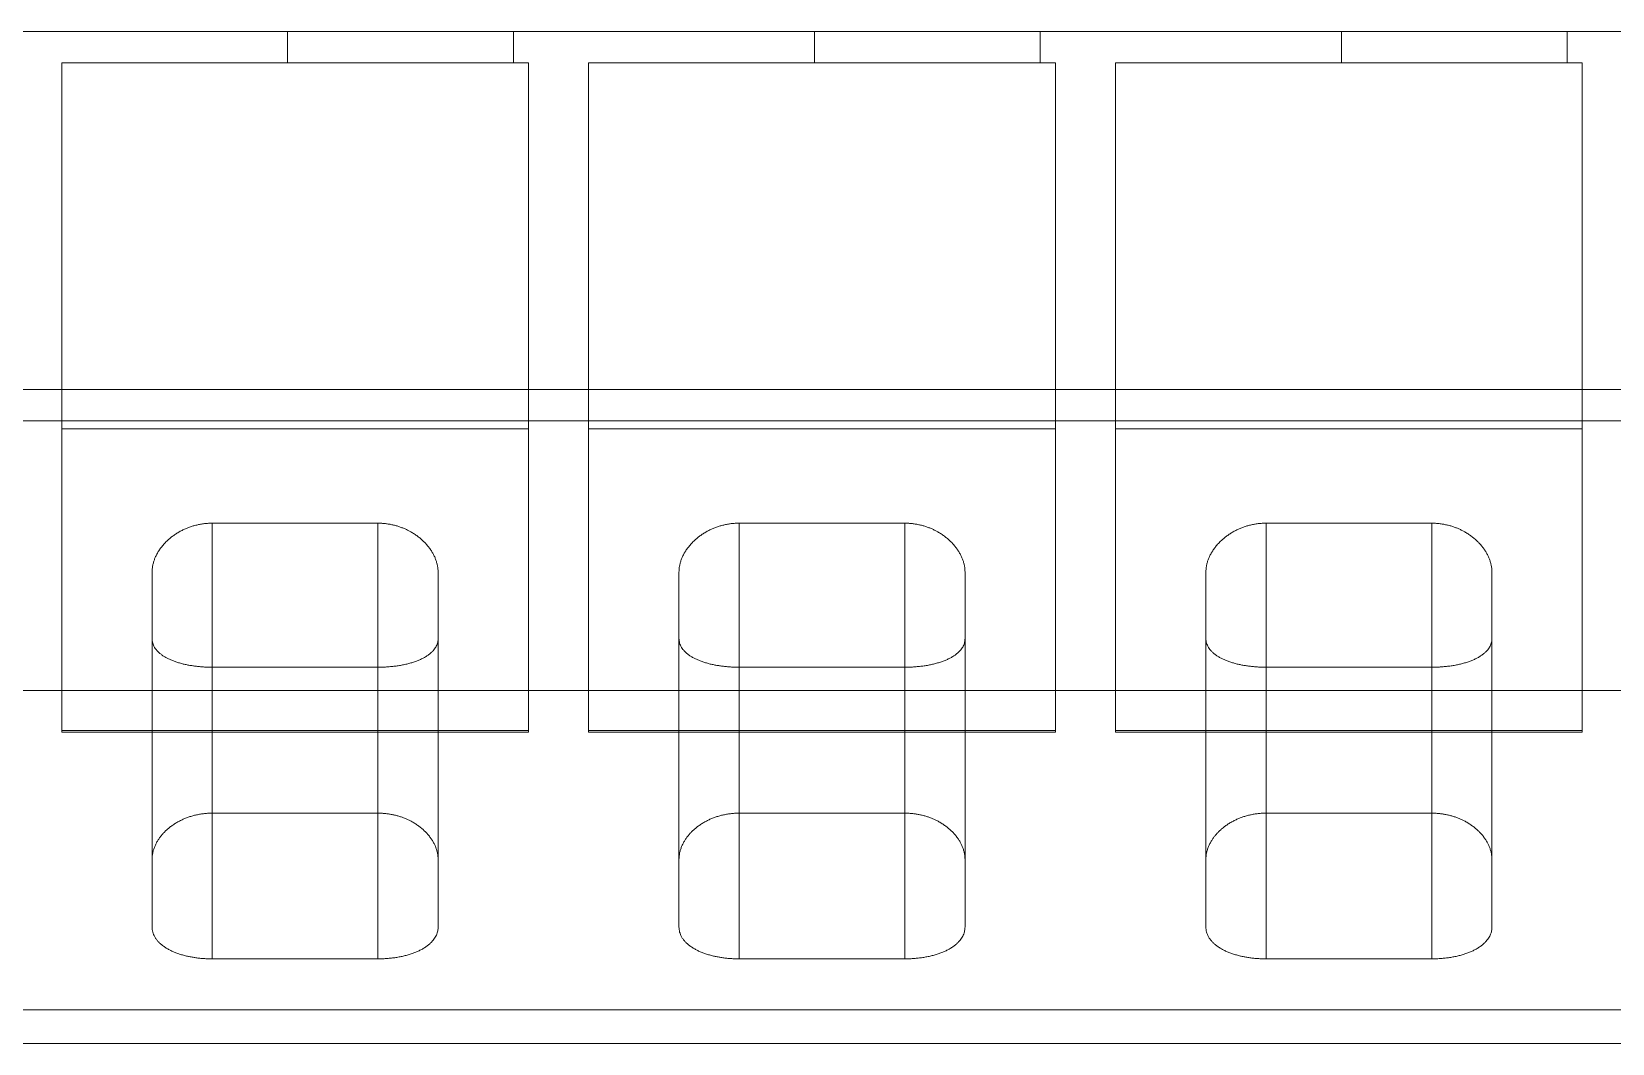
# Model space of a CAD drawing. Header units: millimetres. Extents: x 7939 to 8557, y 3805 to 4021.
# Drawn here: x 8319.27 to 8353.13, y 3971.38 to 3993.05 of the extents above; entities that cross this region are included whole.
import ezdxf

# ---------------------------------------------------------------- set-up
doc = ezdxf.new("R2010")
doc.units = ezdxf.units.MM
doc.layers.add('linea_gruesa', color=1, linetype='Continuous', lineweight=40)

msp = doc.modelspace()

# ---------------------------------------------------------------- linework, layer by layer
at = {"layer": 'linea_gruesa', "linetype": 'Continuous', "lineweight": 15, "extrusion": (-0.253745, -3.38569e-15, 0.967271)}
for p, q in [((8353.774, 3993.05, 85.457), (8307.345, 3993.05, 73.278)), ((8324.756, 3993.05, 77.845), (8318.307, 3993.05, 76.153)), ((8329.592, 3993.05, 79.114), (8324.756, 3993.05, 77.845)), ((8324.756, 3993.05, 77.845), (8324.756, 3992.383, 77.845)), ((8336.04, 3993.05, 80.805), (8329.592, 3993.05, 79.114)), ((8329.592, 3993.05, 79.114), (8329.592, 3992.383, 79.114)), ((8340.877, 3993.05, 82.074), (8336.04, 3993.05, 80.805)), ((8336.04, 3993.05, 80.805), (8336.04, 3992.383, 80.805)), ((8347.325, 3993.05, 83.766), (8340.877, 3993.05, 82.074)), ((8340.877, 3993.05, 82.074), (8340.877, 3992.383, 82.074)), ((8352.162, 3993.05, 85.035), (8347.325, 3993.05, 83.766)), ((8347.325, 3993.05, 83.766), (8347.325, 3992.383, 83.766)), ((8353.774, 3993.05, 85.457), (8352.162, 3993.05, 85.035)), ((8352.162, 3993.05, 85.035), (8352.162, 3992.383, 85.035)), ((8319.919, 3992.383, 76.576), (8324.756, 3992.383, 77.845)), ((8319.919, 3992.383, 76.576), (8329.914, 3992.383, 79.198)), ((8319.919, 3984.547, 76.576), (8319.919, 3992.383, 76.576)), ((8319.919, 3978.084, 76.576), (8319.919, 3992.383, 76.576)), ((8324.756, 3992.383, 77.845), (8329.592, 3992.383, 79.114)), ((8329.592, 3992.383, 79.114), (8329.914, 3992.383, 79.198)), ((8329.914, 3992.383, 79.198), (8329.914, 3978.084, 79.198)), ((8329.914, 3992.383, 79.198), (8329.914, 3984.547, 79.198)), ((8331.204, 3992.383, 79.537), (8336.04, 3992.383, 80.805)), ((8331.204, 3992.383, 79.537), (8341.199, 3992.383, 82.159)), ((8331.204, 3984.547, 79.537), (8331.204, 3992.383, 79.537)), ((8331.204, 3978.084, 79.537), (8331.204, 3992.383, 79.537)), ((8336.04, 3992.383, 80.805), (8340.877, 3992.383, 82.074)), ((8340.877, 3992.383, 82.074), (8341.199, 3992.383, 82.159)), ((8341.199, 3992.383, 82.159), (8341.199, 3978.084, 82.159)), ((8341.199, 3992.383, 82.159), (8341.199, 3984.547, 82.159)), ((8342.489, 3992.383, 82.497), (8347.325, 3992.383, 83.766)), ((8342.489, 3978.084, 82.497), (8342.489, 3992.383, 82.497)), ((8342.489, 3992.383, 82.497), (8352.484, 3992.383, 85.119)), ((8342.489, 3984.547, 82.497), (8342.489, 3992.383, 82.497)), ((8347.325, 3992.383, 83.766), (8352.162, 3992.383, 85.035)), ((8352.162, 3992.383, 85.035), (8352.484, 3992.383, 85.119)), ((8352.484, 3992.383, 85.119), (8352.484, 3978.084, 85.119)), ((8352.484, 3992.383, 85.119), (8352.484, 3984.547, 85.119)), ((8423.417, 3985.383, 103.727), (8307.345, 3985.383, 73.278)), ((8423.417, 3984.717, 103.727), (8307.345, 3984.717, 73.278)), ((8329.914, 3984.547, 79.198), (8319.919, 3984.547, 76.576)), ((8319.919, 3984.547, 76.576), (8319.919, 3978.05, 76.576)), ((8329.914, 3978.05, 79.198), (8329.914, 3984.547, 79.198)), ((8341.199, 3984.547, 82.159), (8331.204, 3984.547, 79.537)), ((8331.204, 3984.547, 79.537), (8331.204, 3978.05, 79.537)), ((8341.199, 3978.05, 82.159), (8341.199, 3984.547, 82.159)), ((8352.484, 3984.547, 85.119), (8342.489, 3984.547, 82.497)), ((8342.489, 3984.547, 82.497), (8342.489, 3978.05, 82.497)), ((8352.484, 3978.05, 85.119), (8352.484, 3984.547, 85.119)), ((8326.69, 3982.523, 78.353), (8323.144, 3982.523, 77.422)), ((8323.144, 3976.314, 77.422), (8323.144, 3982.523, 77.422)), ((8326.69, 3976.314, 78.353), (8326.69, 3982.523, 78.353)), ((8337.975, 3982.523, 81.313), (8334.428, 3982.523, 80.383)), ((8334.428, 3976.314, 80.383), (8334.428, 3982.523, 80.383)), ((8337.975, 3976.314, 81.313), (8337.975, 3982.523, 81.313)), ((8349.26, 3982.523, 84.273), (8345.713, 3982.523, 83.343)), ((8345.713, 3976.314, 83.343), (8345.713, 3982.523, 83.343)), ((8349.26, 3976.314, 84.273), (8349.26, 3982.523, 84.273)), ((8321.854, 3981.473, 77.084), (8321.854, 3980.054, 77.084)), ((8321.854, 3975.32, 77.084), (8321.854, 3981.473, 77.084)), ((8327.98, 3980.054, 78.691), (8327.98, 3981.473, 78.691)), ((8327.98, 3975.32, 78.691), (8327.98, 3981.473, 78.691)), ((8333.139, 3981.473, 80.044), (8333.139, 3980.054, 80.044)), ((8333.139, 3975.32, 80.044), (8333.139, 3981.473, 80.044)), ((8339.265, 3980.054, 81.651), (8339.265, 3981.473, 81.651)), ((8339.265, 3975.32, 81.651), (8339.265, 3981.473, 81.651)), ((8344.423, 3981.473, 83.005), (8344.423, 3980.054, 83.005)), ((8344.423, 3975.32, 83.005), (8344.423, 3981.473, 83.005)), ((8350.55, 3980.054, 84.612), (8350.55, 3981.473, 84.612)), ((8350.55, 3975.32, 84.612), (8350.55, 3981.473, 84.612)), ((8321.854, 3973.874, 77.084), (8321.854, 3980.054, 77.084)), ((8327.98, 3973.874, 78.691), (8327.98, 3980.054, 78.691)), ((8333.139, 3973.874, 80.044), (8333.139, 3980.054, 80.044)), ((8339.265, 3973.874, 81.651), (8339.265, 3980.054, 81.651)), ((8344.423, 3973.874, 83.005), (8344.423, 3980.054, 83.005)), ((8350.55, 3973.874, 84.612), (8350.55, 3980.054, 84.612)), ((8323.144, 3979.439, 77.422), (8326.69, 3979.439, 78.353)), ((8323.144, 3973.193, 77.422), (8323.144, 3979.439, 77.422)), ((8326.69, 3973.193, 78.353), (8326.69, 3979.439, 78.353)), ((8334.428, 3979.439, 80.383), (8337.975, 3979.439, 81.313)), ((8334.428, 3973.193, 80.383), (8334.428, 3979.439, 80.383)), ((8337.975, 3973.193, 81.313), (8337.975, 3979.439, 81.313)), ((8345.713, 3979.439, 83.343), (8349.26, 3979.439, 84.273)), ((8345.713, 3973.193, 83.343), (8345.713, 3979.439, 83.343)), ((8349.26, 3973.193, 84.273), (8349.26, 3979.439, 84.273)), ((8423.417, 3978.943, 103.727), (8307.345, 3978.943, 73.278)), ((8319.919, 3978.084, 76.576), (8319.919, 3978.05, 76.576)), ((8329.914, 3978.084, 79.198), (8319.919, 3978.084, 76.576)), ((8329.914, 3978.05, 79.198), (8319.919, 3978.05, 76.576)), ((8329.914, 3978.05, 79.198), (8329.914, 3978.084, 79.198)), ((8331.204, 3978.084, 79.537), (8331.204, 3978.05, 79.537)), ((8341.199, 3978.084, 82.159), (8331.204, 3978.084, 79.537)), ((8341.199, 3978.05, 82.159), (8331.204, 3978.05, 79.537)), ((8341.199, 3978.05, 82.159), (8341.199, 3978.084, 82.159)), ((8352.484, 3978.084, 85.119), (8342.489, 3978.084, 82.497)), ((8342.489, 3978.084, 82.497), (8342.489, 3978.05, 82.497)), ((8352.484, 3978.05, 85.119), (8342.489, 3978.05, 82.497)), ((8352.484, 3978.05, 85.119), (8352.484, 3978.084, 85.119)), ((8326.69, 3976.314, 78.353), (8323.144, 3976.314, 77.422)), ((8337.975, 3976.314, 81.313), (8334.428, 3976.314, 80.383)), ((8349.26, 3976.314, 84.273), (8345.713, 3976.314, 83.343)), ((8321.854, 3975.32, 77.084), (8321.854, 3973.874, 77.084)), ((8327.98, 3973.874, 78.691), (8327.98, 3975.32, 78.691)), ((8333.139, 3975.32, 80.044), (8333.139, 3973.874, 80.044)), ((8339.265, 3973.874, 81.651), (8339.265, 3975.32, 81.651)), ((8344.423, 3975.32, 83.005), (8344.423, 3973.874, 83.005)), ((8350.55, 3973.874, 84.612), (8350.55, 3975.32, 84.612)), ((8323.144, 3973.193, 77.422), (8326.69, 3973.193, 78.353)), ((8334.428, 3973.193, 80.383), (8337.975, 3973.193, 81.313)), ((8345.713, 3973.193, 83.343), (8349.26, 3973.193, 84.273)), ((8423.417, 3972.104, 103.727), (8307.345, 3972.104, 73.278)), ((8307.345, 3971.383, 73.278), (8423.417, 3971.383, 103.727))]:
    msp.add_line(p, q, dxfattribs=at)
at = {"layer": 'linea_gruesa', "linetype": 'Continuous', "lineweight": 15}
for points, knots in [([(8323.144, 3982.523, 77.422), (8323.115, 3982.523, 77.415), (8323.059, 3982.522, 77.4), (8322.975, 3982.514, 77.378), (8322.892, 3982.502, 77.356), (8322.811, 3982.485, 77.335), (8322.732, 3982.464, 77.314), (8322.657, 3982.439, 77.294), (8322.584, 3982.411, 77.275), (8322.511, 3982.378, 77.256), (8322.44, 3982.34, 77.238), (8322.369, 3982.297, 77.219), (8322.303, 3982.252, 77.202), (8322.242, 3982.204, 77.186), (8322.18, 3982.149, 77.169), (8322.119, 3982.088, 77.153), (8322.061, 3982.02, 77.138), (8322.01, 3981.95, 77.125), (8321.966, 3981.879, 77.113), (8321.93, 3981.809, 77.104), (8321.902, 3981.74, 77.096), (8321.881, 3981.673, 77.091), (8321.865, 3981.606, 77.087), (8321.856, 3981.539, 77.084), (8321.854, 3981.495, 77.084), (8321.854, 3981.473, 77.084)], [0, 0, 0, 0, 0.03671, 0.073556, 0.11041, 0.147134, 0.183561, 0.220089, 0.256632, 0.293082, 0.334294, 0.375636, 0.41705, 0.458441, 0.499693, 0.551794, 0.604066, 0.656416, 0.708728, 0.760863, 0.808615, 0.85648, 0.904384, 0.952248, 1, 1, 1, 1]), ([(8327.98, 3981.473, 78.691), (8327.979, 3981.496, 78.691), (8327.978, 3981.543, 78.69), (8327.967, 3981.614, 78.688), (8327.95, 3981.683, 78.683), (8327.928, 3981.751, 78.677), (8327.9, 3981.817, 78.67), (8327.866, 3981.882, 78.661), (8327.826, 3981.947, 78.651), (8327.78, 3982.01, 78.639), (8327.73, 3982.071, 78.625), (8327.676, 3982.128, 78.611), (8327.618, 3982.181, 78.596), (8327.556, 3982.233, 78.58), (8327.488, 3982.282, 78.562), (8327.42, 3982.325, 78.544), (8327.354, 3982.361, 78.527), (8327.29, 3982.393, 78.51), (8327.223, 3982.421, 78.492), (8327.154, 3982.447, 78.474), (8327.082, 3982.469, 78.455), (8327.007, 3982.488, 78.436), (8326.931, 3982.503, 78.416), (8326.852, 3982.514, 78.395), (8326.773, 3982.521, 78.374), (8326.719, 3982.523, 78.36), (8326.691, 3982.523, 78.353), (8326.69, 3982.523, 78.353)], [0, 0, 0, 0, 0.05059, 0.101226, 0.151817, 0.199003, 0.24635, 0.293769, 0.341173, 0.388488, 0.435651, 0.479173, 0.522835, 0.566522, 0.610138, 0.65362, 0.687927, 0.722346, 0.756787, 0.791173, 0.825451, 0.860006, 0.894727, 0.929489, 0.964183, 0.998718, 1, 1, 1, 1]), ([(8334.428, 3982.523, 80.383), (8334.4, 3982.523, 80.375), (8334.344, 3982.522, 80.36), (8334.259, 3982.514, 80.338), (8334.176, 3982.502, 80.316), (8334.096, 3982.485, 80.295), (8334.017, 3982.464, 80.275), (8333.942, 3982.439, 80.255), (8333.869, 3982.411, 80.236), (8333.796, 3982.378, 80.217), (8333.724, 3982.34, 80.198), (8333.654, 3982.297, 80.179), (8333.588, 3982.252, 80.162), (8333.527, 3982.204, 80.146), (8333.465, 3982.149, 80.13), (8333.404, 3982.088, 80.114), (8333.346, 3982.02, 80.099), (8333.295, 3981.95, 80.085), (8333.251, 3981.879, 80.074), (8333.215, 3981.809, 80.064), (8333.187, 3981.74, 80.057), (8333.165, 3981.673, 80.051), (8333.15, 3981.606, 80.047), (8333.14, 3981.539, 80.045), (8333.139, 3981.495, 80.044), (8333.139, 3981.473, 80.044)], [0, 0, 0, 0, 0.03671, 0.073556, 0.11041, 0.147134, 0.183561, 0.220089, 0.256632, 0.293082, 0.334294, 0.375636, 0.41705, 0.458441, 0.499693, 0.551794, 0.604066, 0.656416, 0.708728, 0.760863, 0.808615, 0.85648, 0.904384, 0.952248, 1, 1, 1, 1]), ([(8339.265, 3981.473, 81.651), (8339.264, 3981.496, 81.651), (8339.263, 3981.543, 81.651), (8339.252, 3981.614, 81.648), (8339.235, 3981.683, 81.644), (8339.213, 3981.751, 81.638), (8339.184, 3981.817, 81.63), (8339.151, 3981.882, 81.621), (8339.111, 3981.947, 81.611), (8339.065, 3982.01, 81.599), (8339.015, 3982.071, 81.586), (8338.961, 3982.128, 81.572), (8338.903, 3982.181, 81.556), (8338.84, 3982.233, 81.54), (8338.773, 3982.282, 81.522), (8338.705, 3982.325, 81.504), (8338.639, 3982.361, 81.487), (8338.575, 3982.393, 81.47), (8338.508, 3982.421, 81.453), (8338.439, 3982.447, 81.435), (8338.367, 3982.469, 81.416), (8338.292, 3982.488, 81.396), (8338.215, 3982.503, 81.376), (8338.137, 3982.514, 81.355), (8338.058, 3982.521, 81.335), (8338.004, 3982.523, 81.32), (8337.976, 3982.523, 81.313), (8337.975, 3982.523, 81.313)], [0, 0, 0, 0, 0.05059, 0.101226, 0.151817, 0.199003, 0.24635, 0.293769, 0.341173, 0.388488, 0.435651, 0.479173, 0.522835, 0.566522, 0.610138, 0.65362, 0.687927, 0.722346, 0.756787, 0.791173, 0.825451, 0.860006, 0.894727, 0.929489, 0.964183, 0.998718, 1, 1, 1, 1]), ([(8345.713, 3982.523, 83.343), (8345.685, 3982.523, 83.336), (8345.628, 3982.522, 83.321), (8345.544, 3982.514, 83.299), (8345.461, 3982.502, 83.277), (8345.38, 3982.485, 83.256), (8345.302, 3982.464, 83.235), (8345.226, 3982.439, 83.215), (8345.154, 3982.411, 83.196), (8345.081, 3982.378, 83.177), (8345.009, 3982.34, 83.158), (8344.939, 3982.297, 83.14), (8344.873, 3982.252, 83.122), (8344.811, 3982.204, 83.106), (8344.75, 3982.149, 83.09), (8344.689, 3982.088, 83.074), (8344.631, 3982.02, 83.059), (8344.579, 3981.95, 83.045), (8344.536, 3981.879, 83.034), (8344.5, 3981.809, 83.025), (8344.472, 3981.74, 83.017), (8344.45, 3981.673, 83.012), (8344.435, 3981.606, 83.008), (8344.425, 3981.539, 83.005), (8344.424, 3981.495, 83.005), (8344.423, 3981.473, 83.005)], [0, 0, 0, 0, 0.036711, 0.073556, 0.11041, 0.147134, 0.183561, 0.220089, 0.256633, 0.293082, 0.334294, 0.375637, 0.41705, 0.458441, 0.499693, 0.551794, 0.604066, 0.656416, 0.708728, 0.760863, 0.808616, 0.85648, 0.904384, 0.952248, 1, 1, 1, 1]), ([(8350.55, 3981.473, 84.612), (8350.549, 3981.496, 84.611), (8350.548, 3981.543, 84.611), (8350.537, 3981.614, 84.608), (8350.52, 3981.683, 84.604), (8350.497, 3981.751, 84.598), (8350.469, 3981.817, 84.591), (8350.435, 3981.882, 84.582), (8350.396, 3981.947, 84.571), (8350.35, 3982.01, 84.559), (8350.3, 3982.071, 84.546), (8350.246, 3982.128, 84.532), (8350.188, 3982.181, 84.517), (8350.125, 3982.233, 84.5), (8350.057, 3982.282, 84.483), (8349.99, 3982.325, 84.465), (8349.924, 3982.361, 84.447), (8349.86, 3982.393, 84.431), (8349.793, 3982.421, 84.413), (8349.724, 3982.447, 84.395), (8349.652, 3982.469, 84.376), (8349.577, 3982.488, 84.357), (8349.5, 3982.503, 84.336), (8349.422, 3982.514, 84.316), (8349.343, 3982.521, 84.295), (8349.288, 3982.523, 84.281), (8349.261, 3982.523, 84.274), (8349.26, 3982.523, 84.273)], [0, 0, 0, 0, 0.0505904, 0.1012263, 0.1518174, 0.1990024, 0.2463502, 0.2937689, 0.3411732, 0.388488, 0.4356514, 0.4791726, 0.5228352, 0.5665216, 0.610138, 0.6536203, 0.6879266, 0.7223464, 0.7567875, 0.7911727, 0.8254508, 0.860007, 0.8947259, 0.9294881, 0.9641831, 0.9987185, 1, 1, 1, 1]), ([(8321.854, 3980.054, 77.084), (8321.854, 3980.037, 77.084), (8321.856, 3980.005, 77.084), (8321.866, 3979.957, 77.087), (8321.883, 3979.91, 77.092), (8321.907, 3979.864, 77.098), (8321.938, 3979.819, 77.106), (8321.975, 3979.776, 77.116), (8322.02, 3979.735, 77.127), (8322.071, 3979.695, 77.141), (8322.129, 3979.658, 77.156), (8322.191, 3979.624, 77.172), (8322.258, 3979.593, 77.19), (8322.328, 3979.566, 77.208), (8322.403, 3979.541, 77.228), (8322.482, 3979.518, 77.249), (8322.562, 3979.498, 77.27), (8322.643, 3979.482, 77.291), (8322.724, 3979.469, 77.312), (8322.807, 3979.458, 77.334), (8322.892, 3979.449, 77.356), (8322.977, 3979.443, 77.379), (8323.061, 3979.44, 77.401), (8323.116, 3979.439, 77.415), (8323.144, 3979.439, 77.422)], [0, 0, 0, 0, 0.048858, 0.097879, 0.146948, 0.195953, 0.244797, 0.293817, 0.343038, 0.392313, 0.441505, 0.490501, 0.535709, 0.581106, 0.626559, 0.671936, 0.717125, 0.758099, 0.799232, 0.840416, 0.881541, 0.922508, 0.961254, 1, 1, 1, 1]), ([(8326.69, 3979.439, 78.353), (8326.717, 3979.439, 78.36), (8326.772, 3979.44, 78.374), (8326.853, 3979.443, 78.395), (8326.94, 3979.449, 78.418), (8327.032, 3979.458, 78.442), (8327.127, 3979.471, 78.467), (8327.219, 3979.487, 78.491), (8327.309, 3979.507, 78.515), (8327.394, 3979.529, 78.537), (8327.476, 3979.555, 78.559), (8327.552, 3979.584, 78.579), (8327.625, 3979.615, 78.598), (8327.692, 3979.65, 78.615), (8327.753, 3979.689, 78.631), (8327.808, 3979.729, 78.646), (8327.853, 3979.77, 78.658), (8327.889, 3979.811, 78.667), (8327.918, 3979.851, 78.675), (8327.942, 3979.892, 78.681), (8327.96, 3979.934, 78.686), (8327.972, 3979.975, 78.689), (8327.979, 3980.015, 78.691), (8327.979, 3980.041, 78.691), (8327.98, 3980.054, 78.691)], [0, 0, 0, 0, 0.038331, 0.076707, 0.115038, 0.162147, 0.209418, 0.256694, 0.303812, 0.351992, 0.400327, 0.448671, 0.496865, 0.547888, 0.599068, 0.65026, 0.7013, 0.745569, 0.789962, 0.834406, 0.878814, 0.923094, 0.961547, 1, 1, 1, 1]), ([(8333.139, 3980.054, 80.044), (8333.139, 3980.037, 80.044), (8333.141, 3980.005, 80.045), (8333.151, 3979.957, 80.048), (8333.168, 3979.91, 80.052), (8333.192, 3979.864, 80.058), (8333.222, 3979.819, 80.066), (8333.26, 3979.776, 80.076), (8333.305, 3979.735, 80.088), (8333.356, 3979.695, 80.101), (8333.414, 3979.658, 80.116), (8333.476, 3979.624, 80.133), (8333.543, 3979.593, 80.15), (8333.613, 3979.566, 80.169), (8333.688, 3979.541, 80.188), (8333.767, 3979.518, 80.209), (8333.847, 3979.498, 80.23), (8333.928, 3979.482, 80.251), (8334.009, 3979.469, 80.273), (8334.092, 3979.458, 80.294), (8334.177, 3979.449, 80.317), (8334.262, 3979.443, 80.339), (8334.346, 3979.44, 80.361), (8334.401, 3979.439, 80.375), (8334.428, 3979.439, 80.383)], [0, 0, 0, 0, 0.048858, 0.097879, 0.146948, 0.195953, 0.244797, 0.293817, 0.343038, 0.392313, 0.441505, 0.490501, 0.535709, 0.581106, 0.626559, 0.671936, 0.717125, 0.758099, 0.799232, 0.840416, 0.881541, 0.922508, 0.961254, 1, 1, 1, 1]), ([(8337.975, 3979.439, 81.313), (8338.002, 3979.439, 81.32), (8338.057, 3979.44, 81.334), (8338.138, 3979.443, 81.356), (8338.225, 3979.449, 81.379), (8338.316, 3979.458, 81.403), (8338.412, 3979.471, 81.428), (8338.504, 3979.487, 81.452), (8338.593, 3979.507, 81.475), (8338.679, 3979.529, 81.498), (8338.761, 3979.555, 81.519), (8338.837, 3979.584, 81.539), (8338.909, 3979.615, 81.558), (8338.976, 3979.65, 81.576), (8339.038, 3979.689, 81.592), (8339.092, 3979.729, 81.606), (8339.137, 3979.77, 81.618), (8339.174, 3979.811, 81.627), (8339.203, 3979.851, 81.635), (8339.227, 3979.892, 81.641), (8339.245, 3979.934, 81.646), (8339.257, 3979.975, 81.649), (8339.264, 3980.015, 81.651), (8339.264, 3980.041, 81.651), (8339.265, 3980.054, 81.651)], [0, 0, 0, 0, 0.038331, 0.076707, 0.115038, 0.162147, 0.209418, 0.256694, 0.303812, 0.351992, 0.400327, 0.448671, 0.496865, 0.547888, 0.599068, 0.65026, 0.7013, 0.745569, 0.789962, 0.834406, 0.878814, 0.923094, 0.961547, 1, 1, 1, 1]), ([(8344.423, 3980.054, 83.005), (8344.424, 3980.037, 83.005), (8344.425, 3980.005, 83.005), (8344.436, 3979.957, 83.008), (8344.453, 3979.91, 83.012), (8344.477, 3979.864, 83.019), (8344.507, 3979.819, 83.027), (8344.545, 3979.776, 83.036), (8344.589, 3979.735, 83.048), (8344.641, 3979.695, 83.062), (8344.698, 3979.658, 83.077), (8344.761, 3979.624, 83.093), (8344.828, 3979.593, 83.111), (8344.898, 3979.566, 83.129), (8344.972, 3979.541, 83.149), (8345.051, 3979.518, 83.169), (8345.132, 3979.498, 83.19), (8345.213, 3979.482, 83.212), (8345.294, 3979.469, 83.233), (8345.377, 3979.458, 83.255), (8345.462, 3979.449, 83.277), (8345.547, 3979.443, 83.299), (8345.631, 3979.44, 83.321), (8345.686, 3979.439, 83.336), (8345.713, 3979.439, 83.343)], [0, 0, 0, 0, 0.048858, 0.097879, 0.146948, 0.195953, 0.244797, 0.293817, 0.343037, 0.392312, 0.441505, 0.490501, 0.535708, 0.581106, 0.626558, 0.671936, 0.717124, 0.758098, 0.799232, 0.840416, 0.881541, 0.922507, 0.961254, 1, 1, 1, 1]), ([(8349.26, 3979.439, 84.273), (8349.287, 3979.439, 84.28), (8349.342, 3979.44, 84.295), (8349.423, 3979.443, 84.316), (8349.51, 3979.449, 84.339), (8349.601, 3979.458, 84.363), (8349.697, 3979.471, 84.388), (8349.789, 3979.487, 84.412), (8349.878, 3979.507, 84.436), (8349.964, 3979.529, 84.458), (8350.046, 3979.555, 84.479), (8350.122, 3979.584, 84.499), (8350.194, 3979.615, 84.518), (8350.261, 3979.65, 84.536), (8350.323, 3979.689, 84.552), (8350.377, 3979.729, 84.566), (8350.422, 3979.77, 84.578), (8350.459, 3979.811, 84.588), (8350.488, 3979.851, 84.595), (8350.512, 3979.892, 84.602), (8350.53, 3979.934, 84.606), (8350.542, 3979.975, 84.61), (8350.548, 3980.015, 84.611), (8350.549, 3980.041, 84.612), (8350.55, 3980.054, 84.612)], [0, 0, 0, 0, 0.038331, 0.076707, 0.115038, 0.162147, 0.209418, 0.256695, 0.303812, 0.351992, 0.400326, 0.448671, 0.496865, 0.547888, 0.599068, 0.65026, 0.7013, 0.745568, 0.789963, 0.834406, 0.878814, 0.923094, 0.961547, 1, 1, 1, 1]), ([(8323.144, 3976.314, 77.422), (8323.138, 3976.314, 77.421), (8323.104, 3976.314, 77.412), (8323.041, 3976.311, 77.395), (8322.954, 3976.303, 77.372), (8322.869, 3976.29, 77.35), (8322.785, 3976.273, 77.328), (8322.705, 3976.252, 77.307), (8322.627, 3976.226, 77.287), (8322.553, 3976.198, 77.267), (8322.478, 3976.164, 77.248), (8322.405, 3976.126, 77.228), (8322.333, 3976.083, 77.21), (8322.267, 3976.037, 77.192), (8322.206, 3975.989, 77.176), (8322.15, 3975.94, 77.162), (8322.1, 3975.889, 77.148), (8322.055, 3975.837, 77.137), (8322.014, 3975.784, 77.126), (8321.975, 3975.726, 77.116), (8321.94, 3975.664, 77.106), (8321.909, 3975.597, 77.098), (8321.885, 3975.529, 77.092), (8321.867, 3975.461, 77.087), (8321.856, 3975.391, 77.084), (8321.855, 3975.344, 77.084), (8321.854, 3975.32, 77.084)], [0, 0, 0, 0, 0.006837, 0.045145, 0.083592, 0.122049, 0.160369, 0.19849, 0.23672, 0.274965, 0.313107, 0.356341, 0.399684, 0.443045, 0.486304, 0.527963, 0.569719, 0.611518, 0.653295, 0.694971, 0.745057, 0.795279, 0.845552, 0.895783, 0.945877, 1, 1, 1, 1]), ([(8327.98, 3975.32, 78.691), (8327.979, 3975.344, 78.691), (8327.978, 3975.393, 78.69), (8327.965, 3975.465, 78.687), (8327.947, 3975.535, 78.682), (8327.923, 3975.602, 78.676), (8327.893, 3975.665, 78.668), (8327.858, 3975.727, 78.659), (8327.817, 3975.788, 78.648), (8327.77, 3975.848, 78.636), (8327.719, 3975.904, 78.623), (8327.665, 3975.957, 78.608), (8327.607, 3976.006, 78.593), (8327.544, 3976.053, 78.577), (8327.476, 3976.098, 78.559), (8327.409, 3976.137, 78.541), (8327.342, 3976.17, 78.523), (8327.277, 3976.199, 78.506), (8327.208, 3976.226, 78.489), (8327.138, 3976.249, 78.47), (8327.066, 3976.269, 78.451), (8326.993, 3976.285, 78.432), (8326.919, 3976.298, 78.412), (8326.843, 3976.307, 78.393), (8326.767, 3976.313, 78.373), (8326.716, 3976.314, 78.359), (8326.69, 3976.314, 78.353)], [0, 0, 0, 0, 0.053735, 0.107525, 0.16126, 0.208256, 0.255424, 0.302665, 0.349889, 0.397019, 0.44399, 0.486688, 0.529526, 0.572389, 0.615186, 0.657848, 0.692563, 0.727395, 0.762249, 0.79705, 0.831738, 0.865306, 0.899011, 0.932756, 0.966446, 1, 1, 1, 1]), ([(8334.428, 3976.314, 80.383), (8334.423, 3976.314, 80.381), (8334.389, 3976.314, 80.372), (8334.325, 3976.311, 80.356), (8334.239, 3976.303, 80.333), (8334.153, 3976.29, 80.31), (8334.07, 3976.273, 80.289), (8333.99, 3976.252, 80.267), (8333.912, 3976.226, 80.247), (8333.837, 3976.198, 80.228), (8333.763, 3976.164, 80.208), (8333.69, 3976.126, 80.189), (8333.618, 3976.083, 80.17), (8333.552, 3976.037, 80.153), (8333.491, 3975.989, 80.137), (8333.435, 3975.94, 80.122), (8333.385, 3975.889, 80.109), (8333.339, 3975.837, 80.097), (8333.299, 3975.784, 80.086), (8333.26, 3975.726, 80.076), (8333.225, 3975.664, 80.067), (8333.194, 3975.597, 80.059), (8333.17, 3975.529, 80.052), (8333.152, 3975.461, 80.048), (8333.141, 3975.391, 80.045), (8333.139, 3975.344, 80.044), (8333.139, 3975.32, 80.044)], [0, 0, 0, 0, 0.006837, 0.045145, 0.083592, 0.122049, 0.160369, 0.19849, 0.23672, 0.274965, 0.313107, 0.356341, 0.399684, 0.443045, 0.486304, 0.527963, 0.569719, 0.611518, 0.653295, 0.694971, 0.745057, 0.795279, 0.845552, 0.895783, 0.945877, 1, 1, 1, 1]), ([(8339.265, 3975.32, 81.651), (8339.264, 3975.344, 81.651), (8339.262, 3975.393, 81.651), (8339.25, 3975.465, 81.647), (8339.232, 3975.535, 81.643), (8339.207, 3975.602, 81.636), (8339.178, 3975.665, 81.629), (8339.143, 3975.727, 81.619), (8339.102, 3975.788, 81.609), (8339.055, 3975.848, 81.596), (8339.004, 3975.904, 81.583), (8338.949, 3975.957, 81.569), (8338.891, 3976.006, 81.553), (8338.829, 3976.053, 81.537), (8338.761, 3976.098, 81.519), (8338.693, 3976.137, 81.501), (8338.627, 3976.17, 81.484), (8338.561, 3976.199, 81.467), (8338.493, 3976.226, 81.449), (8338.423, 3976.249, 81.43), (8338.351, 3976.269, 81.412), (8338.278, 3976.285, 81.392), (8338.203, 3976.298, 81.373), (8338.128, 3976.307, 81.353), (8338.052, 3976.313, 81.333), (8338, 3976.314, 81.32), (8337.975, 3976.314, 81.313)], [0, 0, 0, 0, 0.053735, 0.107525, 0.16126, 0.208256, 0.255424, 0.302665, 0.349889, 0.397019, 0.44399, 0.486688, 0.529526, 0.572389, 0.615186, 0.657848, 0.692563, 0.727395, 0.762249, 0.79705, 0.831738, 0.865306, 0.899011, 0.932756, 0.966446, 1, 1, 1, 1]), ([(8345.713, 3976.314, 83.343), (8345.708, 3976.314, 83.342), (8345.674, 3976.314, 83.333), (8345.61, 3976.311, 83.316), (8345.524, 3976.303, 83.293), (8345.438, 3976.29, 83.271), (8345.355, 3976.273, 83.249), (8345.274, 3976.252, 83.228), (8345.197, 3976.226, 83.207), (8345.122, 3976.198, 83.188), (8345.048, 3976.164, 83.168), (8344.975, 3976.126, 83.149), (8344.903, 3976.083, 83.13), (8344.836, 3976.037, 83.113), (8344.775, 3975.989, 83.097), (8344.72, 3975.94, 83.082), (8344.67, 3975.889, 83.069), (8344.624, 3975.837, 83.057), (8344.583, 3975.784, 83.047), (8344.545, 3975.726, 83.036), (8344.509, 3975.664, 83.027), (8344.479, 3975.597, 83.019), (8344.454, 3975.529, 83.013), (8344.437, 3975.461, 83.008), (8344.426, 3975.391, 83.005), (8344.424, 3975.344, 83.005), (8344.423, 3975.32, 83.005)], [0, 0, 0, 0, 0.006838, 0.045146, 0.083592, 0.122049, 0.16037, 0.198492, 0.23672, 0.274966, 0.313108, 0.356342, 0.399684, 0.443046, 0.486305, 0.527964, 0.569719, 0.611518, 0.653295, 0.694971, 0.745058, 0.795279, 0.845552, 0.895783, 0.945877, 1, 1, 1, 1]), ([(8350.55, 3975.32, 84.612), (8350.549, 3975.344, 84.611), (8350.547, 3975.393, 84.611), (8350.535, 3975.465, 84.608), (8350.517, 3975.535, 84.603), (8350.492, 3975.602, 84.597), (8350.463, 3975.665, 84.589), (8350.428, 3975.727, 84.58), (8350.387, 3975.788, 84.569), (8350.34, 3975.848, 84.557), (8350.289, 3975.904, 84.543), (8350.234, 3975.957, 84.529), (8350.176, 3976.006, 84.514), (8350.113, 3976.053, 84.497), (8350.046, 3976.098, 84.48), (8349.978, 3976.137, 84.462), (8349.911, 3976.17, 84.444), (8349.846, 3976.199, 84.427), (8349.778, 3976.226, 84.409), (8349.708, 3976.249, 84.391), (8349.636, 3976.269, 84.372), (8349.562, 3976.285, 84.353), (8349.488, 3976.298, 84.333), (8349.413, 3976.307, 84.313), (8349.336, 3976.313, 84.293), (8349.285, 3976.314, 84.28), (8349.26, 3976.314, 84.273)], [0, 0, 0, 0, 0.053735, 0.107525, 0.16126, 0.208256, 0.255424, 0.302665, 0.349889, 0.397019, 0.44399, 0.486688, 0.529526, 0.572389, 0.615186, 0.657849, 0.692563, 0.727394, 0.762248, 0.797049, 0.831739, 0.865305, 0.899012, 0.932756, 0.966446, 1, 1, 1, 1]), ([(8321.854, 3973.874, 77.084), (8321.855, 3973.856, 77.084), (8321.856, 3973.821, 77.084), (8321.867, 3973.768, 77.087), (8321.884, 3973.716, 77.092), (8321.909, 3973.665, 77.098), (8321.941, 3973.615, 77.107), (8321.98, 3973.567, 77.117), (8322.026, 3973.521, 77.129), (8322.08, 3973.476, 77.143), (8322.14, 3973.434, 77.159), (8322.205, 3973.396, 77.176), (8322.274, 3973.361, 77.194), (8322.347, 3973.33, 77.213), (8322.424, 3973.302, 77.233), (8322.506, 3973.276, 77.255), (8322.588, 3973.255, 77.276), (8322.671, 3973.237, 77.298), (8322.752, 3973.223, 77.32), (8322.836, 3973.211, 77.342), (8322.922, 3973.202, 77.364), (8323.002, 3973.197, 77.385), (8323.076, 3973.194, 77.404), (8323.121, 3973.194, 77.416), (8323.144, 3973.193, 77.422)], [0, 0, 0, 0, 0.050139, 0.100447, 0.150804, 0.201095, 0.251219, 0.301542, 0.352078, 0.402666, 0.453166, 0.50346, 0.549362, 0.595469, 0.641631, 0.687708, 0.733585, 0.774216, 0.81501, 0.855857, 0.896639, 0.937261, 0.968631, 1, 1, 1, 1]), ([(8326.69, 3973.193, 78.353), (8326.72, 3973.194, 78.36), (8326.78, 3973.194, 78.376), (8326.868, 3973.199, 78.399), (8326.959, 3973.207, 78.423), (8327.051, 3973.218, 78.447), (8327.144, 3973.233, 78.472), (8327.233, 3973.252, 78.495), (8327.32, 3973.274, 78.518), (8327.403, 3973.299, 78.54), (8327.483, 3973.328, 78.561), (8327.557, 3973.36, 78.58), (8327.628, 3973.395, 78.599), (8327.694, 3973.434, 78.616), (8327.755, 3973.477, 78.632), (8327.809, 3973.522, 78.646), (8327.854, 3973.567, 78.658), (8327.89, 3973.612, 78.667), (8327.92, 3973.656, 78.675), (8327.943, 3973.702, 78.681), (8327.961, 3973.748, 78.686), (8327.972, 3973.793, 78.689), (8327.979, 3973.835, 78.691), (8327.98, 3973.861, 78.691), (8327.98, 3973.874, 78.691)], [0, 0, 0, 0, 0.04145, 0.082962, 0.124413, 0.170037, 0.215813, 0.261597, 0.307231, 0.354424, 0.401764, 0.449115, 0.496326, 0.54726, 0.598347, 0.649447, 0.700401, 0.745401, 0.790527, 0.835703, 0.880842, 0.925855, 0.962927, 1, 1, 1, 1]), ([(8333.139, 3973.874, 80.044), (8333.139, 3973.856, 80.044), (8333.141, 3973.821, 80.045), (8333.152, 3973.768, 80.048), (8333.169, 3973.716, 80.052), (8333.194, 3973.665, 80.059), (8333.226, 3973.615, 80.067), (8333.265, 3973.567, 80.077), (8333.311, 3973.521, 80.089), (8333.365, 3973.476, 80.104), (8333.425, 3973.434, 80.119), (8333.49, 3973.396, 80.136), (8333.559, 3973.361, 80.155), (8333.631, 3973.33, 80.173), (8333.709, 3973.302, 80.194), (8333.79, 3973.276, 80.215), (8333.873, 3973.255, 80.237), (8333.955, 3973.237, 80.258), (8334.037, 3973.223, 80.28), (8334.121, 3973.211, 80.302), (8334.207, 3973.202, 80.324), (8334.287, 3973.197, 80.345), (8334.361, 3973.194, 80.365), (8334.406, 3973.194, 80.377), (8334.428, 3973.193, 80.383)], [0, 0, 0, 0, 0.050139, 0.100447, 0.150804, 0.201095, 0.251219, 0.301542, 0.352078, 0.402666, 0.453166, 0.50346, 0.549362, 0.595469, 0.641631, 0.687708, 0.733585, 0.774216, 0.81501, 0.855857, 0.896639, 0.937261, 0.968631, 1, 1, 1, 1]), ([(8337.975, 3973.193, 81.313), (8338.005, 3973.194, 81.321), (8338.064, 3973.194, 81.336), (8338.153, 3973.199, 81.36), (8338.244, 3973.207, 81.383), (8338.336, 3973.218, 81.408), (8338.428, 3973.233, 81.432), (8338.518, 3973.252, 81.455), (8338.605, 3973.274, 81.478), (8338.688, 3973.299, 81.5), (8338.768, 3973.328, 81.521), (8338.842, 3973.36, 81.54), (8338.913, 3973.395, 81.559), (8338.979, 3973.434, 81.576), (8339.04, 3973.477, 81.592), (8339.094, 3973.522, 81.606), (8339.139, 3973.567, 81.618), (8339.175, 3973.612, 81.628), (8339.204, 3973.656, 81.635), (8339.228, 3973.702, 81.642), (8339.246, 3973.748, 81.646), (8339.257, 3973.793, 81.649), (8339.264, 3973.835, 81.651), (8339.264, 3973.861, 81.651), (8339.265, 3973.874, 81.651)], [0, 0, 0, 0, 0.04145, 0.082962, 0.124413, 0.170037, 0.215813, 0.261597, 0.307231, 0.354424, 0.401764, 0.449115, 0.496326, 0.54726, 0.598347, 0.649447, 0.700401, 0.745401, 0.790527, 0.835703, 0.880842, 0.925855, 0.962927, 1, 1, 1, 1]), ([(8344.423, 3973.874, 83.005), (8344.424, 3973.856, 83.005), (8344.426, 3973.821, 83.005), (8344.437, 3973.768, 83.008), (8344.454, 3973.716, 83.013), (8344.479, 3973.665, 83.019), (8344.511, 3973.615, 83.027), (8344.55, 3973.567, 83.038), (8344.596, 3973.521, 83.05), (8344.65, 3973.476, 83.064), (8344.71, 3973.434, 83.08), (8344.775, 3973.396, 83.097), (8344.844, 3973.361, 83.115), (8344.916, 3973.33, 83.134), (8344.994, 3973.302, 83.154), (8345.075, 3973.276, 83.176), (8345.158, 3973.255, 83.197), (8345.24, 3973.237, 83.219), (8345.322, 3973.223, 83.24), (8345.406, 3973.211, 83.262), (8345.492, 3973.202, 83.285), (8345.572, 3973.197, 83.306), (8345.646, 3973.194, 83.325), (8345.691, 3973.194, 83.337), (8345.713, 3973.193, 83.343)], [0, 0, 0, 0, 0.050139, 0.100447, 0.150803, 0.201094, 0.251219, 0.301542, 0.352077, 0.402666, 0.453166, 0.50346, 0.549362, 0.595469, 0.641631, 0.687707, 0.733585, 0.774214, 0.81501, 0.855855, 0.896639, 0.937259, 0.968629, 1, 1, 1, 1]), ([(8349.26, 3973.193, 84.273), (8349.29, 3973.194, 84.281), (8349.349, 3973.194, 84.297), (8349.438, 3973.199, 84.32), (8349.529, 3973.207, 84.344), (8349.621, 3973.218, 84.368), (8349.713, 3973.233, 84.392), (8349.803, 3973.252, 84.416), (8349.889, 3973.274, 84.438), (8349.973, 3973.299, 84.46), (8350.052, 3973.328, 84.481), (8350.127, 3973.36, 84.501), (8350.198, 3973.395, 84.519), (8350.264, 3973.434, 84.537), (8350.325, 3973.477, 84.553), (8350.379, 3973.522, 84.567), (8350.423, 3973.567, 84.579), (8350.46, 3973.612, 84.588), (8350.489, 3973.656, 84.596), (8350.513, 3973.702, 84.602), (8350.531, 3973.748, 84.607), (8350.542, 3973.793, 84.61), (8350.548, 3973.835, 84.611), (8350.549, 3973.861, 84.612), (8350.55, 3973.874, 84.612)], [0, 0, 0, 0, 0.04145, 0.082962, 0.124414, 0.170036, 0.215813, 0.261597, 0.307231, 0.354424, 0.401764, 0.449116, 0.496326, 0.54726, 0.598347, 0.649446, 0.7004, 0.745401, 0.790527, 0.835703, 0.880842, 0.925855, 0.962927, 1, 1, 1, 1])]:
    msp.add_open_spline(points, degree=3, knots=knots, dxfattribs=at)

doc.saveas('drawing.dxf')
